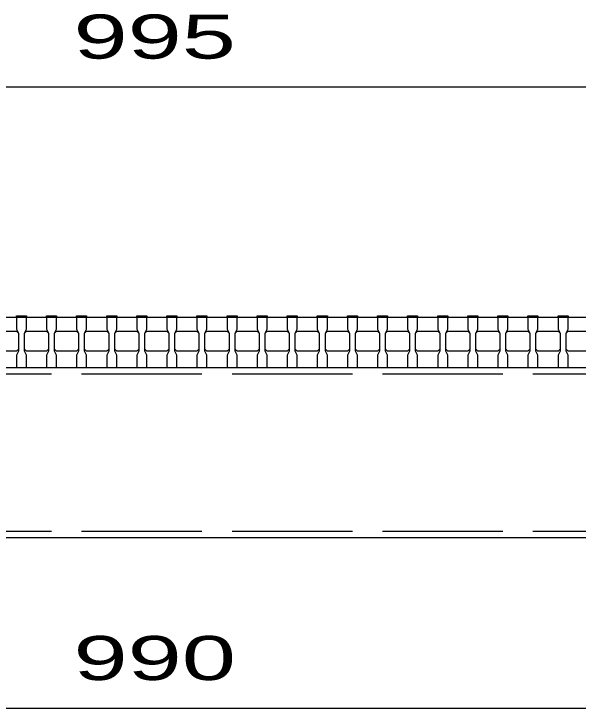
# Model space of a CAD drawing. Units: millimetres, scale not verified. Extents: x -1820 to 1731, y -1282 to 1054.
# Drawn here: x -1003 to -721.7, y -737.5 to -391.2 of the extents above; entities that cross this region are included whole.
import ezdxf
from ezdxf.enums import TextEntityAlignment as Align

# ---------------------------------------------------------------- set-up
doc = ezdxf.new("R2010")
doc.units = ezdxf.units.MM
doc.header["$LTSCALE"] = 10
doc.linetypes.add('DASHED', pattern=[7.5, 6, -1.5])
doc.layers.add('16', color=3, linetype='Continuous', lineweight=25)
doc.layers.add('22', color=4, linetype='Continuous', lineweight=25)
doc.styles.add('ベクトル', font='')
doc.styles.get('ベクトル').set_extended_font_data('ベクトル')

msp = doc.modelspace()

# ---------------------------------------------------------------- linework, layer by layer
at = {"layer": '16'}
for p, q in [((-1421.73, -542.5), (-426.73, -542.5)), ((-1001.73, -542.5), (-1001.73, -541.8)), ((-1001.73, -541.8), (-996.73, -541.8)), ((-1001.73, -542.5), (-1001.73, -548.5)), ((-996.73, -542.5), (-1001.73, -542.5)), ((-996.73, -541.8), (-996.73, -542.5)), ((-996.73, -548.5), (-996.73, -542.5)), ((-986.73, -542.5), (-986.73, -541.8)), ((-986.73, -541.8), (-981.73, -541.8)), ((-986.73, -542.5), (-986.73, -548.5)), ((-981.73, -542.5), (-986.73, -542.5)), ((-981.73, -541.8), (-981.73, -542.5)), ((-981.73, -548.5), (-981.73, -542.5)), ((-971.73, -542.5), (-971.73, -541.8)), ((-971.73, -541.8), (-966.73, -541.8)), ((-971.73, -542.5), (-971.73, -548.5)), ((-966.73, -542.5), (-971.73, -542.5)), ((-966.73, -541.8), (-966.73, -542.5)), ((-966.73, -548.5), (-966.73, -542.5)), ((-956.73, -542.5), (-956.73, -541.8)), ((-956.73, -541.8), (-951.73, -541.8)), ((-956.73, -542.5), (-956.73, -548.5)), ((-951.73, -542.5), (-956.73, -542.5)), ((-951.73, -541.8), (-951.73, -542.5)), ((-951.73, -548.5), (-951.73, -542.5)), ((-941.73, -542.5), (-941.73, -541.8)), ((-941.73, -541.8), (-936.73, -541.8)), ((-941.73, -542.5), (-941.73, -548.5)), ((-936.73, -542.5), (-941.73, -542.5)), ((-936.73, -541.8), (-936.73, -542.5)), ((-936.73, -548.5), (-936.73, -542.5)), ((-926.73, -542.5), (-926.73, -541.8)), ((-926.73, -541.8), (-921.73, -541.8)), ((-926.73, -542.5), (-926.73, -548.5)), ((-921.73, -542.5), (-926.73, -542.5)), ((-921.73, -541.8), (-921.73, -542.5)), ((-921.73, -548.5), (-921.73, -542.5)), ((-911.73, -542.5), (-911.73, -541.8)), ((-911.73, -541.8), (-906.73, -541.8)), ((-911.73, -542.5), (-911.73, -548.5)), ((-906.73, -542.5), (-911.73, -542.5)), ((-906.73, -541.8), (-906.73, -542.5)), ((-906.73, -548.5), (-906.73, -542.5)), ((-896.73, -542.5), (-896.73, -541.8)), ((-896.73, -541.8), (-891.73, -541.8)), ((-896.73, -542.5), (-896.73, -548.5)), ((-891.73, -542.5), (-896.73, -542.5)), ((-891.73, -541.8), (-891.73, -542.5)), ((-891.73, -548.5), (-891.73, -542.5)), ((-881.73, -542.5), (-881.73, -541.8)), ((-881.73, -541.8), (-876.73, -541.8)), ((-881.73, -542.5), (-881.73, -548.5)), ((-876.73, -542.5), (-881.73, -542.5)), ((-876.73, -541.8), (-876.73, -542.5)), ((-876.73, -548.5), (-876.73, -542.5)), ((-866.73, -542.5), (-866.73, -541.8)), ((-866.73, -541.8), (-861.73, -541.8)), ((-866.73, -542.5), (-866.73, -548.5)), ((-861.73, -542.5), (-866.73, -542.5)), ((-861.73, -541.8), (-861.73, -542.5)), ((-861.73, -548.5), (-861.73, -542.5)), ((-851.73, -542.5), (-851.73, -541.8)), ((-851.73, -541.8), (-846.73, -541.8)), ((-851.73, -542.5), (-851.73, -548.5)), ((-846.73, -542.5), (-851.73, -542.5)), ((-846.73, -541.8), (-846.73, -542.5)), ((-846.73, -548.5), (-846.73, -542.5)), ((-836.73, -542.5), (-836.73, -541.8)), ((-836.73, -541.8), (-831.73, -541.8)), ((-836.73, -542.5), (-836.73, -548.5)), ((-831.73, -542.5), (-836.73, -542.5)), ((-831.73, -541.8), (-831.73, -542.5)), ((-831.73, -548.5), (-831.73, -542.5)), ((-821.73, -542.5), (-821.73, -541.8)), ((-821.73, -541.8), (-816.73, -541.8)), ((-821.73, -542.5), (-821.73, -548.5)), ((-816.73, -542.5), (-821.73, -542.5)), ((-816.73, -541.8), (-816.73, -542.5)), ((-816.73, -548.5), (-816.73, -542.5)), ((-806.73, -542.5), (-806.73, -541.8)), ((-806.73, -541.8), (-801.73, -541.8)), ((-806.73, -542.5), (-806.73, -548.5)), ((-801.73, -542.5), (-806.73, -542.5)), ((-801.73, -541.8), (-801.73, -542.5)), ((-801.73, -548.5), (-801.73, -542.5)), ((-791.73, -542.5), (-791.73, -541.8)), ((-791.73, -541.8), (-786.73, -541.8)), ((-791.73, -542.5), (-791.73, -548.5)), ((-786.73, -542.5), (-791.73, -542.5)), ((-786.73, -541.8), (-786.73, -542.5)), ((-786.73, -548.5), (-786.73, -542.5)), ((-776.73, -542.5), (-776.73, -541.8)), ((-776.73, -541.8), (-771.73, -541.8)), ((-776.73, -542.5), (-776.73, -548.5)), ((-771.73, -542.5), (-776.73, -542.5)), ((-771.73, -541.8), (-771.73, -542.5)), ((-771.73, -548.5), (-771.73, -542.5)), ((-761.73, -542.5), (-761.73, -541.8)), ((-761.73, -541.8), (-756.73, -541.8)), ((-761.73, -542.5), (-761.73, -548.5)), ((-756.73, -542.5), (-761.73, -542.5)), ((-756.73, -541.8), (-756.73, -542.5)), ((-756.73, -548.5), (-756.73, -542.5)), ((-746.73, -542.5), (-746.73, -541.8)), ((-746.73, -541.8), (-741.73, -541.8)), ((-746.73, -542.5), (-746.73, -548.5)), ((-741.73, -542.5), (-746.73, -542.5)), ((-741.73, -541.8), (-741.73, -542.5)), ((-741.73, -548.5), (-741.73, -542.5)), ((-731.73, -542.5), (-731.73, -541.8)), ((-731.73, -541.8), (-726.73, -541.8)), ((-731.73, -542.5), (-731.73, -548.5)), ((-726.73, -542.5), (-731.73, -542.5)), ((-726.73, -541.8), (-726.73, -542.5)), ((-726.73, -548.5), (-726.73, -542.5)), ((-1011.73, -549.5), (-1001.73, -549.5)), ((-1001.73, -548.5), (-1000.73, -550.5)), ((-1001.73, -549.5), (-1000.73, -550.5)), ((-1000.73, -550.5), (-1000.73, -559.5)), ((-997.73, -550.5), (-996.73, -548.5)), ((-997.73, -550.5), (-996.73, -549.5)), ((-997.73, -559.5), (-997.73, -550.5)), ((-996.73, -549.5), (-986.73, -549.5)), ((-986.73, -548.5), (-985.73, -550.5)), ((-986.73, -549.5), (-985.73, -550.5)), ((-985.73, -550.5), (-985.73, -559.5)), ((-982.73, -550.5), (-981.73, -548.5)), ((-982.73, -550.5), (-981.73, -549.5)), ((-982.73, -559.5), (-982.73, -550.5)), ((-981.73, -549.5), (-971.73, -549.5)), ((-971.73, -548.5), (-970.73, -550.5)), ((-971.73, -549.5), (-970.73, -550.5)), ((-970.73, -550.5), (-970.73, -559.5)), ((-967.73, -550.5), (-966.73, -548.5)), ((-967.73, -550.5), (-966.73, -549.5)), ((-967.73, -559.5), (-967.73, -550.5)), ((-966.73, -549.5), (-956.73, -549.5)), ((-956.73, -548.5), (-955.73, -550.5)), ((-956.73, -549.5), (-955.73, -550.5)), ((-955.73, -550.5), (-955.73, -559.5)), ((-952.73, -550.5), (-951.73, -548.5)), ((-952.73, -550.5), (-951.73, -549.5)), ((-952.73, -559.5), (-952.73, -550.5)), ((-951.73, -549.5), (-941.73, -549.5)), ((-941.73, -548.5), (-940.73, -550.5)), ((-941.73, -549.5), (-940.73, -550.5)), ((-940.73, -550.5), (-940.73, -559.5)), ((-937.73, -550.5), (-936.73, -548.5)), ((-937.73, -550.5), (-936.73, -549.5)), ((-937.73, -559.5), (-937.73, -550.5)), ((-936.73, -549.5), (-926.73, -549.5)), ((-926.73, -548.5), (-925.73, -550.5)), ((-926.73, -549.5), (-925.73, -550.5)), ((-925.73, -550.5), (-925.73, -559.5)), ((-922.73, -550.5), (-921.73, -548.5)), ((-922.73, -550.5), (-921.73, -549.5)), ((-922.73, -559.5), (-922.73, -550.5)), ((-921.73, -549.5), (-911.73, -549.5)), ((-911.73, -548.5), (-910.73, -550.5)), ((-911.73, -549.5), (-910.73, -550.5)), ((-910.73, -550.5), (-910.73, -559.5)), ((-907.73, -550.5), (-906.73, -548.5)), ((-907.73, -550.5), (-906.73, -549.5)), ((-907.73, -559.5), (-907.73, -550.5)), ((-906.73, -549.5), (-896.73, -549.5)), ((-896.73, -548.5), (-895.73, -550.5)), ((-896.73, -549.5), (-895.73, -550.5)), ((-895.73, -550.5), (-895.73, -559.5)), ((-892.73, -550.5), (-891.73, -548.5)), ((-892.73, -550.5), (-891.73, -549.5)), ((-892.73, -559.5), (-892.73, -550.5)), ((-891.73, -549.5), (-881.73, -549.5)), ((-881.73, -548.5), (-880.73, -550.5)), ((-881.73, -549.5), (-880.73, -550.5)), ((-880.73, -550.5), (-880.73, -559.5)), ((-877.73, -550.5), (-876.73, -548.5)), ((-877.73, -550.5), (-876.73, -549.5)), ((-877.73, -559.5), (-877.73, -550.5)), ((-876.73, -549.5), (-866.73, -549.5)), ((-866.73, -548.5), (-865.73, -550.5)), ((-866.73, -549.5), (-865.73, -550.5)), ((-865.73, -550.5), (-865.73, -559.5)), ((-862.73, -550.5), (-861.73, -548.5)), ((-862.73, -550.5), (-861.73, -549.5)), ((-862.73, -559.5), (-862.73, -550.5)), ((-861.73, -549.5), (-851.73, -549.5)), ((-851.73, -548.5), (-850.73, -550.5)), ((-851.73, -549.5), (-850.73, -550.5)), ((-850.73, -550.5), (-850.73, -559.5)), ((-847.73, -550.5), (-846.73, -548.5)), ((-847.73, -550.5), (-846.73, -549.5)), ((-847.73, -559.5), (-847.73, -550.5)), ((-846.73, -549.5), (-836.73, -549.5)), ((-836.73, -548.5), (-835.73, -550.5)), ((-836.73, -549.5), (-835.73, -550.5)), ((-835.73, -550.5), (-835.73, -559.5)), ((-832.73, -550.5), (-831.73, -548.5)), ((-832.73, -550.5), (-831.73, -549.5)), ((-832.73, -559.5), (-832.73, -550.5)), ((-831.73, -549.5), (-821.73, -549.5)), ((-821.73, -548.5), (-820.73, -550.5)), ((-821.73, -549.5), (-820.73, -550.5)), ((-820.73, -550.5), (-820.73, -559.5)), ((-817.73, -550.5), (-816.73, -548.5)), ((-817.73, -550.5), (-816.73, -549.5)), ((-817.73, -559.5), (-817.73, -550.5)), ((-816.73, -549.5), (-806.73, -549.5)), ((-806.73, -548.5), (-805.73, -550.5)), ((-806.73, -549.5), (-805.73, -550.5)), ((-805.73, -550.5), (-805.73, -559.5)), ((-802.73, -550.5), (-801.73, -548.5)), ((-802.73, -550.5), (-801.73, -549.5)), ((-802.73, -559.5), (-802.73, -550.5)), ((-801.73, -549.5), (-791.73, -549.5)), ((-791.73, -548.5), (-790.73, -550.5)), ((-791.73, -549.5), (-790.73, -550.5)), ((-790.73, -550.5), (-790.73, -559.5)), ((-787.73, -550.5), (-786.73, -548.5)), ((-787.73, -550.5), (-786.73, -549.5)), ((-787.73, -559.5), (-787.73, -550.5)), ((-786.73, -549.5), (-776.73, -549.5)), ((-776.73, -548.5), (-775.73, -550.5)), ((-776.73, -549.5), (-775.73, -550.5)), ((-775.73, -550.5), (-775.73, -559.5)), ((-772.73, -550.5), (-771.73, -548.5)), ((-772.73, -550.5), (-771.73, -549.5)), ((-772.73, -559.5), (-772.73, -550.5)), ((-771.73, -549.5), (-761.73, -549.5)), ((-761.73, -548.5), (-760.73, -550.5)), ((-761.73, -549.5), (-760.73, -550.5)), ((-760.73, -550.5), (-760.73, -559.5)), ((-757.73, -550.5), (-756.73, -548.5)), ((-757.73, -550.5), (-756.73, -549.5)), ((-757.73, -559.5), (-757.73, -550.5)), ((-756.73, -549.5), (-746.73, -549.5)), ((-746.73, -548.5), (-745.73, -550.5)), ((-746.73, -549.5), (-745.73, -550.5)), ((-745.73, -550.5), (-745.73, -559.5)), ((-742.73, -550.5), (-741.73, -548.5)), ((-742.73, -550.5), (-741.73, -549.5)), ((-742.73, -559.5), (-742.73, -550.5)), ((-741.73, -549.5), (-731.73, -549.5)), ((-731.73, -548.5), (-730.73, -550.5)), ((-731.73, -549.5), (-730.73, -550.5)), ((-730.73, -550.5), (-730.73, -559.5)), ((-727.73, -550.5), (-726.73, -548.5)), ((-727.73, -550.5), (-726.73, -549.5)), ((-727.73, -559.5), (-727.73, -550.5)), ((-726.73, -549.5), (-716.73, -549.5)), ((-1001.73, -559.5), (-1011.73, -559.5)), ((-1000.73, -558.5), (-1001.73, -559.5)), ((-1000.73, -559.5), (-1001.73, -561.5)), ((-996.73, -559.5), (-997.73, -558.5)), ((-996.73, -561.5), (-997.73, -559.5)), ((-986.73, -559.5), (-996.73, -559.5)), ((-985.73, -558.5), (-986.73, -559.5)), ((-985.73, -559.5), (-986.73, -561.5)), ((-981.73, -559.5), (-982.73, -558.5)), ((-981.73, -561.5), (-982.73, -559.5)), ((-971.73, -559.5), (-981.73, -559.5)), ((-970.73, -558.5), (-971.73, -559.5)), ((-970.73, -559.5), (-971.73, -561.5)), ((-966.73, -559.5), (-967.73, -558.5)), ((-966.73, -561.5), (-967.73, -559.5)), ((-956.73, -559.5), (-966.73, -559.5)), ((-955.73, -558.5), (-956.73, -559.5)), ((-955.73, -559.5), (-956.73, -561.5)), ((-951.73, -559.5), (-952.73, -558.5)), ((-951.73, -561.5), (-952.73, -559.5)), ((-941.73, -559.5), (-951.73, -559.5)), ((-940.73, -558.5), (-941.73, -559.5)), ((-940.73, -559.5), (-941.73, -561.5)), ((-936.73, -559.5), (-937.73, -558.5)), ((-936.73, -561.5), (-937.73, -559.5)), ((-926.73, -559.5), (-936.73, -559.5)), ((-925.73, -558.5), (-926.73, -559.5)), ((-925.73, -559.5), (-926.73, -561.5)), ((-921.73, -559.5), (-922.73, -558.5)), ((-921.73, -561.5), (-922.73, -559.5)), ((-911.73, -559.5), (-921.73, -559.5)), ((-910.73, -558.5), (-911.73, -559.5)), ((-910.73, -559.5), (-911.73, -561.5)), ((-906.73, -559.5), (-907.73, -558.5)), ((-906.73, -561.5), (-907.73, -559.5)), ((-896.73, -559.5), (-906.73, -559.5)), ((-895.73, -558.5), (-896.73, -559.5)), ((-895.73, -559.5), (-896.73, -561.5)), ((-891.73, -559.5), (-892.73, -558.5)), ((-891.73, -561.5), (-892.73, -559.5)), ((-881.73, -559.5), (-891.73, -559.5)), ((-880.73, -558.5), (-881.73, -559.5)), ((-880.73, -559.5), (-881.73, -561.5)), ((-876.73, -559.5), (-877.73, -558.5)), ((-876.73, -561.5), (-877.73, -559.5)), ((-866.73, -559.5), (-876.73, -559.5)), ((-865.73, -558.5), (-866.73, -559.5)), ((-865.73, -559.5), (-866.73, -561.5)), ((-861.73, -559.5), (-862.73, -558.5)), ((-861.73, -561.5), (-862.73, -559.5)), ((-851.73, -559.5), (-861.73, -559.5)), ((-850.73, -558.5), (-851.73, -559.5)), ((-850.73, -559.5), (-851.73, -561.5)), ((-846.73, -559.5), (-847.73, -558.5)), ((-846.73, -561.5), (-847.73, -559.5)), ((-836.73, -559.5), (-846.73, -559.5)), ((-835.73, -558.5), (-836.73, -559.5)), ((-835.73, -559.5), (-836.73, -561.5)), ((-831.73, -559.5), (-832.73, -558.5)), ((-831.73, -561.5), (-832.73, -559.5)), ((-821.73, -559.5), (-831.73, -559.5)), ((-820.73, -558.5), (-821.73, -559.5)), ((-820.73, -559.5), (-821.73, -561.5)), ((-816.73, -559.5), (-817.73, -558.5)), ((-816.73, -561.5), (-817.73, -559.5)), ((-806.73, -559.5), (-816.73, -559.5)), ((-805.73, -558.5), (-806.73, -559.5)), ((-805.73, -559.5), (-806.73, -561.5)), ((-801.73, -559.5), (-802.73, -558.5)), ((-801.73, -561.5), (-802.73, -559.5)), ((-791.73, -559.5), (-801.73, -559.5)), ((-790.73, -558.5), (-791.73, -559.5)), ((-790.73, -559.5), (-791.73, -561.5)), ((-786.73, -559.5), (-787.73, -558.5)), ((-786.73, -561.5), (-787.73, -559.5)), ((-776.73, -559.5), (-786.73, -559.5)), ((-775.73, -558.5), (-776.73, -559.5)), ((-775.73, -559.5), (-776.73, -561.5)), ((-771.73, -559.5), (-772.73, -558.5)), ((-771.73, -561.5), (-772.73, -559.5)), ((-761.73, -559.5), (-771.73, -559.5)), ((-760.73, -558.5), (-761.73, -559.5)), ((-760.73, -559.5), (-761.73, -561.5)), ((-756.73, -559.5), (-757.73, -558.5)), ((-756.73, -561.5), (-757.73, -559.5)), ((-746.73, -559.5), (-756.73, -559.5)), ((-745.73, -558.5), (-746.73, -559.5)), ((-745.73, -559.5), (-746.73, -561.5)), ((-741.73, -559.5), (-742.73, -558.5)), ((-741.73, -561.5), (-742.73, -559.5)), ((-731.73, -559.5), (-741.73, -559.5)), ((-730.73, -558.5), (-731.73, -559.5)), ((-730.73, -559.5), (-731.73, -561.5)), ((-726.73, -559.5), (-727.73, -558.5)), ((-726.73, -561.5), (-727.73, -559.5)), ((-716.73, -559.5), (-726.73, -559.5)), ((-1001.73, -561.5), (-1001.73, -567.5)), ((-996.73, -567.5), (-996.73, -561.5)), ((-986.73, -561.5), (-986.73, -567.5)), ((-981.73, -567.5), (-981.73, -561.5)), ((-971.73, -561.5), (-971.73, -567.5)), ((-966.73, -567.5), (-966.73, -561.5)), ((-956.73, -561.5), (-956.73, -567.5)), ((-951.73, -567.5), (-951.73, -561.5)), ((-941.73, -561.5), (-941.73, -567.5)), ((-936.73, -567.5), (-936.73, -561.5)), ((-926.73, -561.5), (-926.73, -567.5)), ((-921.73, -567.5), (-921.73, -561.5)), ((-911.73, -561.5), (-911.73, -567.5)), ((-906.73, -567.5), (-906.73, -561.5)), ((-896.73, -561.5), (-896.73, -567.5)), ((-891.73, -567.5), (-891.73, -561.5)), ((-881.73, -561.5), (-881.73, -567.5)), ((-876.73, -567.5), (-876.73, -561.5)), ((-866.73, -561.5), (-866.73, -567.5)), ((-861.73, -567.5), (-861.73, -561.5)), ((-851.73, -561.5), (-851.73, -567.5)), ((-846.73, -567.5), (-846.73, -561.5)), ((-836.73, -561.5), (-836.73, -567.5)), ((-831.73, -567.5), (-831.73, -561.5)), ((-821.73, -561.5), (-821.73, -567.5)), ((-816.73, -567.5), (-816.73, -561.5)), ((-806.73, -561.5), (-806.73, -567.5)), ((-801.73, -567.5), (-801.73, -561.5)), ((-791.73, -561.5), (-791.73, -567.5)), ((-786.73, -567.5), (-786.73, -561.5)), ((-776.73, -561.5), (-776.73, -567.5)), ((-771.73, -567.5), (-771.73, -561.5)), ((-761.73, -561.5), (-761.73, -567.5)), ((-756.73, -567.5), (-756.73, -561.5)), ((-746.73, -561.5), (-746.73, -567.5)), ((-741.73, -567.5), (-741.73, -561.5)), ((-731.73, -561.5), (-731.73, -567.5)), ((-726.73, -567.5), (-726.73, -561.5)), ((-1421.73, -567.5), (-426.73, -567.5)), ((-1419.23, -567.5), (-429.23, -567.5)), ((-1001.73, -567.5), (-996.73, -567.5)), ((-986.73, -567.5), (-981.73, -567.5)), ((-971.73, -567.5), (-966.73, -567.5)), ((-956.73, -567.5), (-951.73, -567.5)), ((-941.73, -567.5), (-936.73, -567.5)), ((-926.73, -567.5), (-921.73, -567.5)), ((-911.73, -567.5), (-906.73, -567.5)), ((-896.73, -567.5), (-891.73, -567.5)), ((-881.73, -567.5), (-876.73, -567.5)), ((-866.73, -567.5), (-861.73, -567.5)), ((-851.73, -567.5), (-846.73, -567.5)), ((-836.73, -567.5), (-831.73, -567.5)), ((-821.73, -567.5), (-816.73, -567.5)), ((-806.73, -567.5), (-801.73, -567.5)), ((-791.73, -567.5), (-786.73, -567.5)), ((-776.73, -567.5), (-771.73, -567.5)), ((-761.73, -567.5), (-756.73, -567.5)), ((-746.73, -567.5), (-741.73, -567.5)), ((-731.73, -567.5), (-726.73, -567.5)), ((-429.23, -652.5), (-1419.23, -652.5))]:
    msp.add_line(p, q, dxfattribs=at)
at = {"layer": '16', "linetype": 'DASHED'}
for p, q in [((-1419.23, -570.7), (-429.23, -570.7)), ((-1419.23, -649.3), (-429.23, -649.3))]:
    msp.add_line(p, q, dxfattribs=at)
at = {"layer": '22'}
for p, q in [((-1421.73, -427.5), (-426.73, -427.5)), ((-1419.23, -737.5), (-429.23, -737.5))]:
    msp.add_line(p, q, dxfattribs=at)

# ---------------------------------------------------------------- texts
at = {"layer": '22', "color": 2, "style": 'ベクトル', "width": 1.65}
for s, p in [(' 995 ', (-986.73, -402.5)), (' 990 ', (-986.73, -712.5))]:
    msp.add_text(s, height=21.99, dxfattribs=at).set_placement(p, align=Align.MIDDLE_LEFT)

doc.saveas('drawing.dxf')
